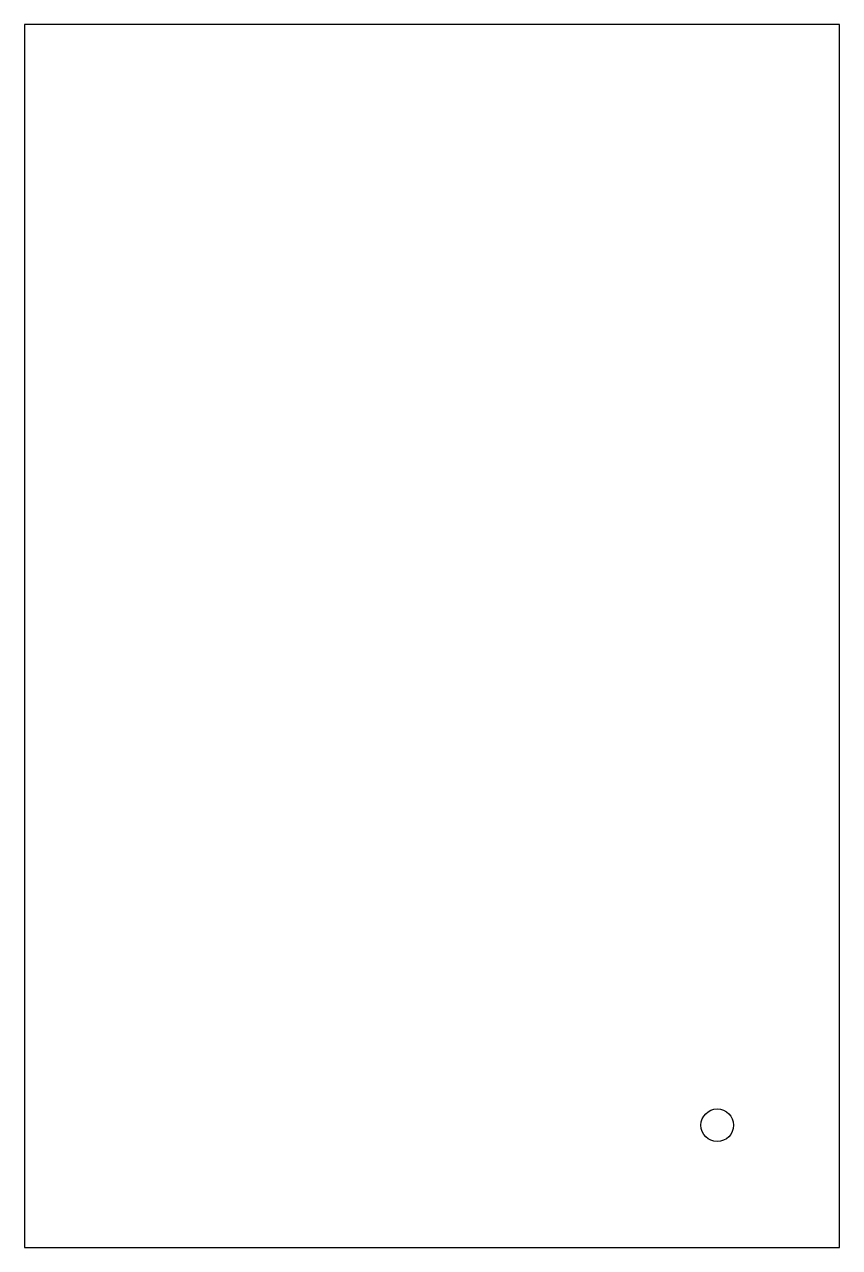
# Model space of a CAD drawing. Header units: millimetres. Extents: x 600 to 1000, y 1000 to 1600.
import ezdxf

# ---------------------------------------------------------------- set-up
doc = ezdxf.new("R2010")
doc.units = ezdxf.units.MM

# ---------------------------------------------------------------- blocks, each defined once
blk = doc.blocks.new('PANEL')
blk.add_lwpolyline([(0, 0), (300, 0), (300, 200), (0, 200)], close=True)
blk.add_circle((30, 30), 4)

msp = doc.modelspace()

# ---------------------------------------------------------------- block references
at = {"xscale": 2, "yscale": 2, "rotation": 90}
msp.add_blockref('PANEL', (1000, 1000), dxfattribs=at)

doc.saveas('drawing.dxf')
